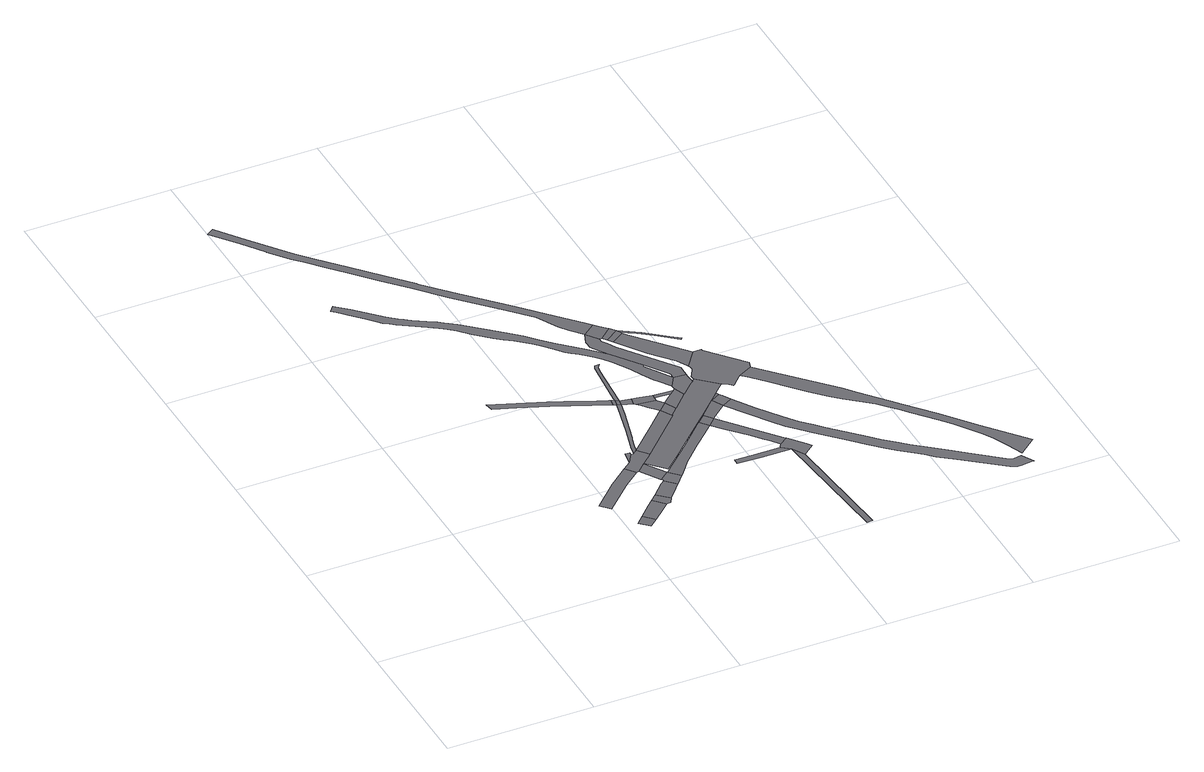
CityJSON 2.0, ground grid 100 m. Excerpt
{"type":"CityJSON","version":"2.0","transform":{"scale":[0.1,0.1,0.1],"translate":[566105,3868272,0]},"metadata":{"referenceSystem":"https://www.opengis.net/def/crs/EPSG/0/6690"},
"CityObjects":{
"road1":{"type":"Road","attributes":{"class":"1040","function":"9020","RoadStructureAttribute.sectionType":"4"},"geometry":[{"type":"MultiSurface","lod":"1","boundaries":[[[0,1,2,3,4]]]}]},
"road2":{"type":"Road","attributes":{"class":"1040","function":"9020","RoadStructureAttribute.sectionType":"1"},"geometry":[{"type":"MultiSurface","lod":"1","boundaries":[[[5,6,7,8,9,10,11]]]}]},
"road3":{"type":"Road","attributes":{"class":"1040","function":"9020","RoadStructureAttribute.sectionType":"1"},"geometry":[{"type":"MultiSurface","lod":"1","boundaries":[[[12,13,0,4,14,15]]]}]},
"road4":{"type":"Road","attributes":{"class":"1040","function":"9020","RoadStructureAttribute.sectionType":"4"},"geometry":[{"type":"MultiSurface","lod":"1","boundaries":[[[16,12,15,17,18,19]]]}]},
"road5":{"type":"Road","attributes":{"class":"1040","function":"9020","RoadStructureAttribute.sectionType":"1"},"geometry":[{"type":"MultiSurface","lod":"1","boundaries":[[[20,21,22,16,19,23,24]]]}]},
"road6":{"type":"Road","attributes":{"class":"1040","function":"9020","RoadStructureAttribute.sectionType":"1"},"geometry":[{"type":"MultiSurface","lod":"1","boundaries":[[[25,26,27,28]]]}]},
"road7":{"type":"Road","attributes":{"class":"1040","function":"9020","RoadStructureAttribute.sectionType":"6"},"geometry":[{"type":"MultiSurface","lod":"1","boundaries":[[[29,30,31,32,33,34,35,36]]]}]},
"road8":{"type":"Road","attributes":{"class":"1040","function":"9020","RoadStructureAttribute.sectionType":"4"},"geometry":[{"type":"MultiSurface","lod":"1","boundaries":[[[37,28,27,38,5,11,32,31,39,40,41,42,43]]]}]},
"road9":{"type":"Road","attributes":{"class":"1040","function":"9020","RoadStructureAttribute.sectionType":"1"},"geometry":[{"type":"MultiSurface","lod":"1","boundaries":[[[44,45,46,47,48,49,50,51,52,53]]]}]},
"road10":{"type":"Road","attributes":{"class":"1040","function":"9020","RoadStructureAttribute.sectionType":"4"},"geometry":[{"type":"MultiSurface","lod":"1","boundaries":[[[36,35,54,20,24,55,56,57]]]}]},
"road11":{"type":"Road","attributes":{"class":"1040","function":"9020","RoadStructureAttribute.sectionType":"1"},"geometry":[{"type":"MultiSurface","lod":"1","boundaries":[[[58,59,60,61,62,63,64,65,37,43,66,67,68,69,70]]]}]},
"road12":{"type":"Road","attributes":{"class":"1040","function":"3","RoadStructureAttribute.sectionType":"1"},"geometry":[{"type":"MultiSurface","lod":"1","boundaries":[[[71,72,73,74,75,76,77,78,79,80,81,82,83,84,85,86,87,88,89,90,91,92,93,94,95,96,97,98,99,100,101,102]]]}]},
"road13":{"type":"Road","attributes":{"class":"1040","function":"9020","RoadStructureAttribute.sectionType":"1"},"geometry":[{"type":"MultiSurface","lod":"1","boundaries":[[[103,104,105,106,107,108,109,110,111,112,113,114,115,116,117,118,119,120,121,122,123,124,125,126,127,128,129,130,131,132,133,134,135,136,137,138,139,140,141,142,143,144,145,146,147,148,149,150,151,152,153,154,155,156,157,158,159,160,161]]]}]},
"road14":{"type":"Road","attributes":{"class":"1040","function":"9020","RoadStructureAttribute.sectionType":"1"},"geometry":[{"type":"MultiSurface","lod":"1","boundaries":[[[162,163,164,43,42,41,165]]]}]},
"road15":{"type":"Road","attributes":{"class":"1040","function":"9020","RoadStructureAttribute.sectionType":"1"},"geometry":[{"type":"MultiSurface","lod":"1","boundaries":[[[53,52,166,58,167]]]}]},
"road16":{"type":"Road","attributes":{"class":"1040","function":"9020","RoadStructureAttribute.sectionType":"1"},"geometry":[{"type":"MultiSurface","lod":"1","boundaries":[[[168,169,57,56,170,171,172,173,174,175,176]]]}]},
"road17":{"type":"Road","attributes":{"class":"1040","function":"9020","RoadStructureAttribute.sectionType":"4"},"geometry":[{"type":"MultiSurface","lod":"1","boundaries":[[[167,58,70,177]]]}]},
"road18":{"type":"Road","attributes":{"class":"1040","function":"9020","RoadStructureAttribute.sectionType":"1"},"geometry":[{"type":"MultiSurface","lod":"1","boundaries":[[[178,177,70,179,180]]]}]},
"road19":{"type":"Road","attributes":{"class":"1040","function":"9020","RoadStructureAttribute.sectionType":"1"},"geometry":[{"type":"MultiSurface","lod":"1","boundaries":[[[181,182,183,184,185,186,187,167,177]]]}]},
"road20":{"type":"Road","attributes":{"class":"1040","function":"9020","RoadStructureAttribute.sectionType":"1"},"geometry":[{"type":"MultiSurface","lod":"1","boundaries":[[[188,189,190,163,191,192]]]}]},
"road21":{"type":"Road","attributes":{"class":"1040","function":"9020","RoadStructureAttribute.sectionType":"4"},"geometry":[{"type":"MultiSurface","lod":"1","boundaries":[[[193,180,179,188,192,194,195]]]}]},
"road22":{"type":"Road","attributes":{"class":"1040","function":"9020","RoadStructureAttribute.sectionType":"3"},"geometry":[{"type":"MultiSurface","lod":"1","boundaries":[[[196,197,198,199,200,201,202,203,204,205,206,207,208,209,210,162,211,212,42,39,213,214,215]]]}]},
"road23":{"type":"Road","attributes":{"class":"1040","function":"9020","RoadStructureAttribute.sectionType":"4"},"geometry":[{"type":"MultiSurface","lod":"1","boundaries":[[[210,191,163,162,165,216]]]}]},
"road24":{"type":"Road","attributes":{"class":"1040","function":"9020","RoadStructureAttribute.sectionType":"1"},"geometry":[{"type":"MultiSurface","lod":"1","boundaries":[[[199,216,165,217,197,168,218]]]}]},
"road25":{"type":"Road","attributes":{"class":"1040","function":"9020","RoadStructureAttribute.sectionType":"1"},"geometry":[{"type":"MultiSurface","lod":"1","boundaries":[[[219,220,195,194]]]}]},
"road26":{"type":"Road","attributes":{"class":"1040","function":"9020","RoadStructureAttribute.sectionType":"4"},"geometry":[{"type":"MultiSurface","lod":"1","boundaries":[[[218,168,176,221]]]}]},
"road27":{"type":"Road","attributes":{"class":"1040","function":"9020","RoadStructureAttribute.sectionType":"1"},"geometry":[{"type":"MultiSurface","lod":"1","boundaries":[[[208,222,223,191,210,216,224]]]}]},
"road28":{"type":"Road","attributes":{"class":"1040","function":"9020","RoadStructureAttribute.sectionType":"1"},"geometry":[{"type":"MultiSurface","lod":"1","boundaries":[[[225,226,227,228,229,230]]]}]},
"road29":{"type":"Road","attributes":{"class":"1040","function":"9020","RoadStructureAttribute.sectionType":"1"},"geometry":[{"type":"MultiSurface","lod":"1","boundaries":[[[231,218,221,232,233]]]}]},
"road30":{"type":"Road","attributes":{"class":"1040","function":"9020","RoadStructureAttribute.sectionType":"1"},"geometry":[{"type":"MultiSurface","lod":"1","boundaries":[[[234,221,176,235,236,237,238,239,240]]]}]},
"road31":{"type":"Road","attributes":{"class":"1040","function":"9020","RoadStructureAttribute.sectionType":"1"},"geometry":[{"type":"MultiSurface","lod":"1","boundaries":[[[229,241,242,243]]]}]},
"road32":{"type":"Road","attributes":{"class":"1040","function":"3","RoadStructureAttribute.sectionType":"4"},"geometry":[{"type":"MultiSurface","lod":"1","boundaries":[[[244,245,102,101,246,247,248,249]]]}]},
"road33":{"type":"Road","attributes":{"class":"1040","function":"9020","RoadStructureAttribute.sectionType":"1"},"geometry":[{"type":"MultiSurface","lod":"1","boundaries":[[[101,250,251,252,253,254,255,256,161,257,258,259,260,261,262,263,264,246]]]}]},
"road34":{"type":"Road","attributes":{"class":"1040","function":"9020","RoadStructureAttribute.sectionType":"4"},"geometry":[{"type":"MultiSurface","lod":"1","boundaries":[[[161,160,222,208,207,206,205,265,257]]]}]},
"road35":{"type":"Road","attributes":{"class":"1040","function":"9020","RoadStructureAttribute.sectionType":"1"},"geometry":[{"type":"MultiSurface","lod":"1","boundaries":[[[205,206,207,208,224,266]]]}]},
"road36":{"type":"Road","attributes":{"class":"1040","function":"9020","RoadStructureAttribute.sectionType":"1"},"geometry":[{"type":"MultiSurface","lod":"1","boundaries":[[[202,267,266,224,268,269,270,271,200,231,272]]]}]},
"road37":{"type":"Road","attributes":{"class":"1040","function":"3","RoadStructureAttribute.sectionType":"1"},"geometry":[{"type":"MultiSurface","lod":"1","boundaries":[[[273,249,248,274,275,276]]]}]},
"road38":{"type":"Road","attributes":{"class":"1040","function":"3","RoadStructureAttribute.sectionType":"4"},"geometry":[{"type":"MultiSurface","lod":"1","boundaries":[[[276,275,277,278,279]]]}]},
"road39":{"type":"Road","attributes":{"class":"1040","function":"9020","RoadStructureAttribute.sectionType":"4"},"geometry":[{"type":"MultiSurface","lod":"1","boundaries":[[[280,272,231,233,281]]]}]},
"road40":{"type":"Road","attributes":{"class":"1040","function":"9020","RoadStructureAttribute.sectionType":"4"},"geometry":[{"type":"MultiSurface","lod":"1","boundaries":[[[282,240,239,230,229,243,283,284]]]}]},
"road41":{"type":"Road","attributes":{"class":"1040","function":"3","RoadStructureAttribute.sectionType":"1"},"geometry":[{"type":"MultiSurface","lod":"1","boundaries":[[[285,286,278,277,287,288,289,290,291]]]}]},
"road42":{"type":"Road","attributes":{"class":"1040","function":"9020","RoadStructureAttribute.sectionType":"1"},"geometry":[{"type":"MultiSurface","lod":"1","boundaries":[[[292,293,294,295,296,297,298,299,276,279]]]}]},
"road43":{"type":"Road","attributes":{"class":"1040","function":"3","RoadStructureAttribute.sectionType":"4"},"geometry":[{"type":"MultiSurface","lod":"1","boundaries":[[[300,291,290,301,302,303,304,305,204,203,306,307,308,309,310,311,312,313]]]}]},
"road44":{"type":"Road","attributes":{"class":"1040","function":"9020","RoadStructureAttribute.sectionType":"1"},"geometry":[{"type":"MultiSurface","lod":"1","boundaries":[[[314,315,316,317,318,319,320,321,322,323,324,325,326,327,328,329,330,281,233,331,332,333,334,335,336,337,338,339,340,341,342,343,344,345,346,347,348,349,350,351]]]}]},
"road45":{"type":"Road","attributes":{"class":"1040","function":"3","RoadStructureAttribute.sectionType":"1"},"geometry":[{"type":"MultiSurface","lod":"1","boundaries":[[[352,353,354,355,356,357,358,359,360,361,311,310,362,363,364,365,366,367,368,369,370,371,372,373,374,375,376,377,378,379,380]]]}]}
},
"vertices":[
[1132,663,0],[1131,663,0],[1078,613,0],[1140,554,0],[1195,599,0],
[1250,1162,0],[1133,1067,0],[1112,1046,0],[940,879,0],[996,816,0],[1190,1003,0],[1301,1094,0],
[1257,790,0],[1213,747,0],[1277,673,0],[1325,718,0],
[1303,835,0],[1334,720,0],[1352,721,0],[1376,764,0],
[1413,945,0],[1385,918,0],[1310,842,0],[1413,800,0],[1478,877,0],
[1350,1297,0],[1321,1297,0],[1305,1208,0],[1351,1281,0],
[1465,1019,0],[1377,1154,0],[1377,1155,0],[1320,1099,0],[1320,1098,0],[1404,966,0],[1405,964,0],[1468,1014,0],
[1369,1278,0],[1303,1206,0],[1394,1171,0],[1435,1209,0],[1457,1231,0],[1454,1234,0],[1399,1302,0],
[1475,1844,0],[1337,1902,0],[1222,1955,0],[1125,1995,0],[774,2130,0],[784,2073,0],[931,2024,0],[1118,1948,0],[1476,1796,0],[1483,1841,0],
[1413,953,0],[1482,882,0],[1537,945,0],[1473,1009,0],
[1496,1784,0],[1473,1684,0],[1443,1567,0],[1432,1524,0],[1401,1406,0],[1381,1335,0],[1372,1293,0],[1370,1285,0],[1409,1353,0],[1427,1417,0],[1432,1433,0],[1499,1678,0],[1523,1772,0],
[1692,2640,0],[1520,2829,0],[1417,2943,0],[1328,3036,0],[1120,3261,0],[948,3449,0],[935,3463,0],[796,3618,0],[632,3800,0],[482,3966,0],[395,4069,0],[322,4160,0],[301,4185,0],[189,4333,0],[55,4518,0],[4,4484,0],[142,4303,0],[248,4159,0],[251,4156,0],[353,4025,0],[407,3967,0],[513,3849,0],[604,3743,0],[747,3586,0],[892,3425,0],[1049,3248,0],[1323,2960,0],[1447,2825,0],[1528,2677,0],[1572,2614,0],[1637,2532,0],[1726,2603,0],
[1818,2079,0],[1825,2088,0],[1687,2279,0],[1637,2333,0],[1572,2398,0],[1437,2529,0],[1363,2604,0],[1290,2683,0],[1240,2731,0],[1117,2841,0],[991,2955,0],[978,2966,0],[912,3019,0],[878,3044,0],[820,3081,0],[743,3130,0],[705,3156,0],[674,3180,0],[614,3232,0],[452,3395,0],[382,3459,0],[370,3469,0],[335,3428,0],[364,3401,0],[394,3372,0],[422,3342,0],[492,3263,0],[536,3214,0],[571,3178,0],[605,3151,0],[638,3128,0],[706,3084,0],[805,3017,0],[861,2978,0],[902,2945,0],[947,2906,0],[1013,2838,0],[1114,2742,0],[1167,2700,0],[1219,2663,0],[1249,2635,0],[1262,2624,0],[1305,2583,0],[1345,2539,0],[1397,2481,0],[1451,2417,0],[1479,2390,0],[1520,2358,0],[1558,2326,0],[1594,2290,0],[1630,2249,0],[1667,2197,0],[1703,2140,0],[1738,2073,0],[1775,1998,0],[1817,1922,0],[1836,1893,0],[1888,1817,0],[1935,1892,0],
[1757,1538,0],[1713,1615,0],[1581,1481,0],[1758,1536,0],
[1477,1795,0],[1506,1833,0],
[1871,1399,0],[1691,1218,0],[1541,949,0],[1594,1013,0],[1629,1059,0],[1668,1097,0],[1760,1192,0],[1854,1280,0],[1918,1343,0],
[1530,1816,0],
[1547,1811,0],[1594,1750,0],[1604,1802,0],
[1558,2149,0],[1566,2187,0],[1583,2210,0],[1552,2210,0],[1541,2188,0],[1536,2143,0],[1509,1856,0],
[1607,1739,0],[1630,1713,0],[1658,1679,0],[1771,1676,0],[1736,1723,0],
[1639,1796,0],[1735,1750,0],[1739,1780,0],
[1791,1329,0],[1867,1404,0],[1900,1435,0],[1923,1458,0],[2042,1576,0],[2084,1617,0],[2098,1631,0],[2171,1703,0],[2042,1822,0],[2023,1803,0],[1994,1775,0],[1934,1717,0],[1919,1701,0],[1815,1596,0],[1812,1593,0],[1689,1469,0],[1530,1312,0],[1383,1159,0],[1492,1042,0],[1603,1146,0],
[1813,1592,0],
[1771,1520,0],[1928,1453,0],
[1844,1742,0],[1874,1769,0],
[1974,1397,0],
[1889,1779,0],[1876,1768,0],[1921,1695,0],
[2016,948,0],[1901,953,0],[1898,910,0],[2060,906,0],[2267,904,0],[2210,945,0],
[2044,1572,0],[1993,1416,0],[2083,1493,0],
[2273,1034,0],[1977,1272,0],[2101,1139,0],[2153,1076,0],[2190,1033,0],[2229,979,0],[2285,1020,0],
[2351,9,0],[2392,12,0],[2316,816,0],
[1785,2540,0],[1782,2542,0],[1701,2454,0],[1708,2455,0],[1717,2451,0],[1798,2526,0],
[1608,2454,0],[1610,2395,0],[1646,2337,0],[1693,2272,0],[1828,2087,0],[1930,1942,0],[1935,1925,0],[2019,1886,0],[2021,1965,0],[2021,1967,0],[1824,2234,0],[1751,2335,0],[1721,2388,0],[1699,2422,0],[1699,2444,0],
[2018,1867,0],
[2044,1749,0],
[2055,1721,0],[1952,1660,0],[1994,1606,0],[2013,1607,0],[2029,1598,0],[2110,1612,0],
[1822,2497,0],[1718,2449,0],[1738,2421,0],[1832,2488,0],
[1763,2386,0],[1848,2446,0],[1852,2450,0],
[2124,1592,0],[2157,1538,0],
[2372,913,0],[2351,844,0],[2397,880,0],
[2126,2117,0],[1940,2339,0],[1902,2186,0],[2028,2037,0],[2066,1970,0],[2070,1963,0],[2157,2081,0],
[1862,2449,0],[1888,2433,0],[1933,2403,0],[2021,2336,0],[2150,2230,0],[2161,2242,0],[2100,2290,0],[1961,2402,0],
[2216,2079,0],[2074,1954,0],[2077,1940,0],[2078,1924,0],[2050,1867,0],[2037,1852,0],[2213,1676,0],[2234,1654,0],[2240,1661,0],[2299,1721,0],[2313,1736,0],[2410,1787,0],[2424,1831,0],[2222,2069,0],
[3457,218,0],[3446,220,0],[3428,230,0],[3242,381,0],[3129,474,0],[3060,531,0],[2938,633,0],[2890,677,0],[2805,756,0],[2743,816,0],[2593,970,0],[2550,1015,0],[2497,1074,0],[2431,1144,0],[2361,1234,0],[2247,1394,0],[2211,1452,0],[2284,1203,0],[2337,1131,0],[2386,1075,0],[2442,1013,0],[2496,959,0],[2559,893,0],[2643,808,0],[2703,747,0],[2793,657,0],[2845,608,0],[2913,550,0],[2978,494,0],[3033,443,0],[3136,363,0],[3398,155,0],[3420,144,0],[3439,137,0],[3464,134,0],[3541,145,0],[3557,143,0],[3508,227,0],
[3613,386,0],[3419,621,0],[3231,854,0],[3078,1034,0],[3063,1052,0],[2889,1258,0],[2843,1313,0],[2819,1342,0],[2634,1542,0],[2437,1755,0],[2362,1686,0],[2446,1593,0],[2533,1496,0],[2621,1396,0],[2714,1297,0],[2776,1239,0],[2860,1168,0],[2939,1099,0],[2985,1052,0],[3042,987,0],[3094,923,0],[3213,782,0],[3274,708,0],[3342,614,0],[3396,531,0],[3437,461,0],[3483,359,0],[3527,251,0],[3645,351,0]
]}
